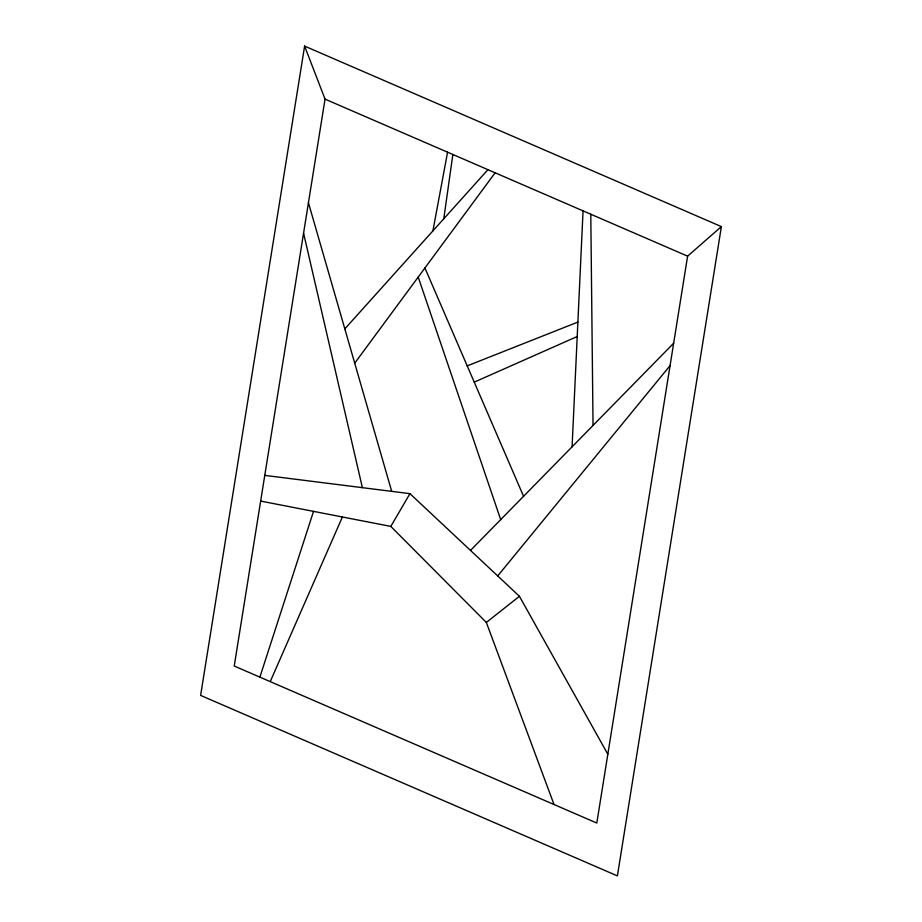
<?xml version="1.0" encoding="UTF-8"?>
<svg xmlns="http://www.w3.org/2000/svg" width="922" height="922" viewBox="0 0 922 922"><rect width="100%" height="100%" fill="white"/><g stroke="black" fill="none" stroke-linecap="round" stroke-linejoin="round"><path stroke-width="1.38" d="M572.078 446.824L583.061 210.873M443.782 218.802L452.863 154.481M304.606 46.1L200.616 695.395L617.394 875.9L721.384 226.605L304.606 46.1L325.04 99.127L234.234 666.03L596.811 823.046L687.605 256.155L721.384 226.605M432.902 230.903L447.573 152.199M259.877 677.128L313.526 511.364M270.238 681.612L342.396 516.988M260.661 501.072L390.813 526.416L409.944 493.65L519.432 596.303L607.828 754.208M354.716 363.176L495.126 172.794M497.707 575.939L670.075 365.596M344.828 328.877L487.934 169.671M470.497 550.422L673.659 343.215M554.03 804.526L486.343 622.442L519.432 596.303M474.242 382.146L577.207 336.518M467.212 365.884L577.887 322.078M264.775 475.383L409.944 493.65M325.04 99.127L687.605 256.155M390.813 526.416L486.343 622.442M424.927 267.979L523.558 496.301M418.219 277.084L500.692 519.616M308.444 202.771L391.7 491.357M303.568 233.151L362.381 487.669M590.783 214.215L593.042 425.434"/></g></svg>
